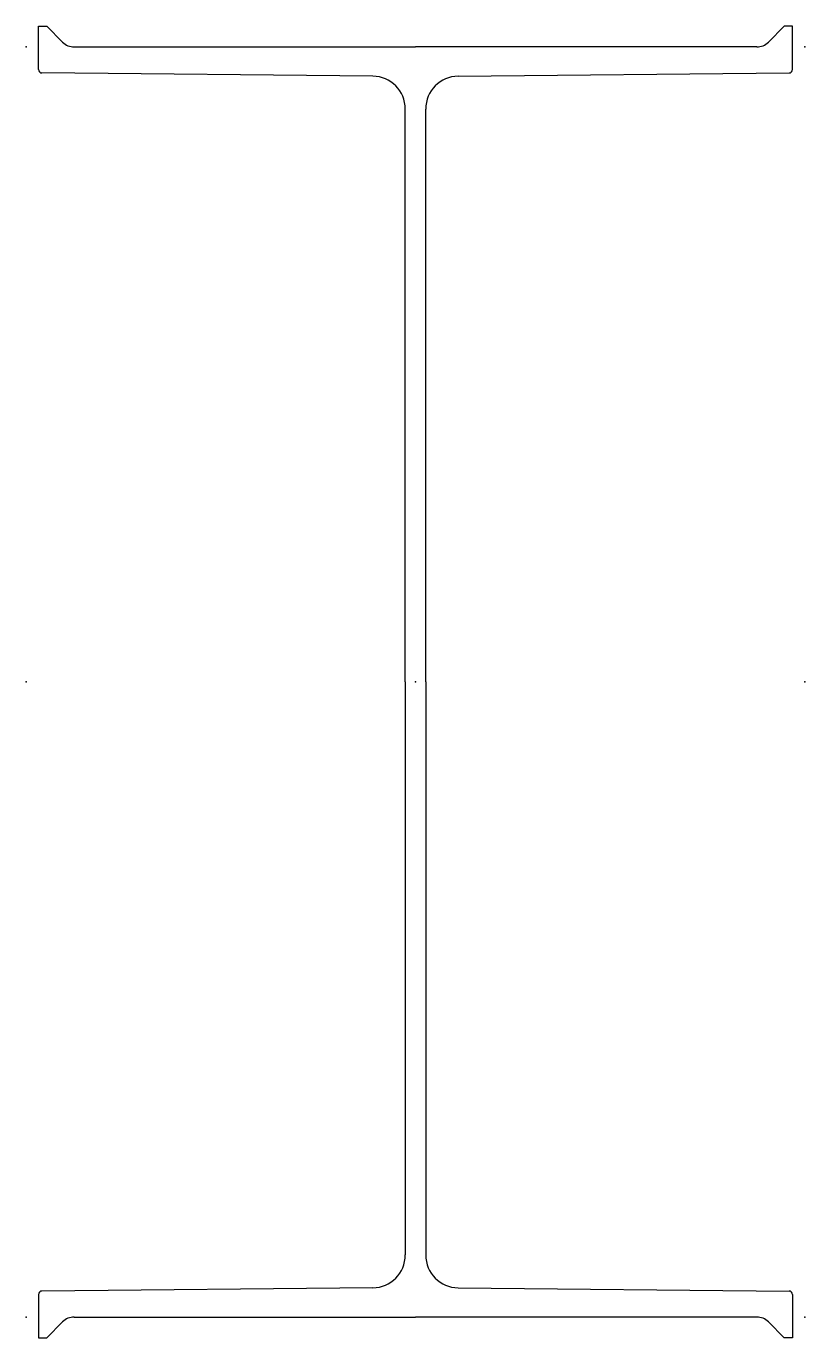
# Model space of a CAD drawing. Extents: x 0 to 475, y -400 to 400.
import ezdxf

# ---------------------------------------------------------------- set-up
doc = ezdxf.new("R2010")
doc.units = 0
doc.header["$MEASUREMENT"] = 0
doc.layers.get('0').update_dxf_attribs({"color": 5, "linetype": 'CONTINUOUS'})

msp = doc.modelspace()

# ---------------------------------------------------------------- linework, layer by layer
at = {"linetype": 'Continuous'}
for p, q in [((7.5, 373.65018), (7.5, 400.14999)), ((7.5, 400.14999), (12.5, 400.14999)), ((12.5, 400.14999), (22.22107, 390.42892)), ((462.5, 400.14999), (452.77893, 390.42892)), ((467.5, 400.14999), (462.5, 400.14999)), ((467.5, 373.65018), (467.5, 400.14999)), ((29.29214, 387.5), (237.5, 387.5)), ((445.70786, 387.5), (237.5, 387.5)), ((211.44933, 369.63733), (9.48007, 371.65027)), ((263.55069, 369.63733), (465.51993, 371.65027)), ((231.25, 0), (231.25, 349.63834)), ((243.75, 0), (243.75, 349.63834)), ((231.25, 0), (231.25, -349.63834)), ((243.75, 0), (243.75, -349.63834)), ((7.5, -373.65018), (7.5, -400.14999)), ((211.44933, -369.63733), (9.48007, -371.65027)), ((263.55069, -369.63733), (465.51993, -371.65027)), ((467.5, -373.65018), (467.5, -400.14999)), ((12.5, -400.14999), (22.22107, -390.42892)), ((29.29214, -387.5), (237.5, -387.5)), ((445.70786, -387.5), (237.5, -387.5)), ((462.5, -400.14999), (452.77893, -390.42892)), ((7.5, -400.14999), (12.5, -400.14999)), ((467.5, -400.14999), (462.5, -400.14999))]:
    msp.add_line(p, q, dxfattribs=at)
for centre, radius, start, end in [((29.29214, 397.5), 10, 225.00003, 270), ((445.70786, 397.5), 10, 270, 315), ((9.5, 373.65018), 2, 180, 269.42899), ((211.25, 349.63834), 20, 0, 89.42896), ((263.75, 349.63834), 20, 90.57099, 180), ((465.5, 373.65018), 2, 270.5709, 0), ((211.25, -349.63834), 20, 270.57104, 0), ((263.75, -349.63834), 20, 180, 269.42901), ((9.5, -373.65018), 2, 90.57101, 180), ((465.5, -373.65018), 2, 0, 89.4291), ((29.29214, -397.5), 10, 90, 134.99997), ((445.70786, -397.5), 10, 45, 90)]:
    msp.add_arc(centre, radius, start, end, dxfattribs=at)
for p in [(0, 387.5), (475, 387.5), (0, 0), (237.5, 0), (475, 0), (0, -387.5), (475, -387.5)]:
    msp.add_point(p, dxfattribs=at)

doc.saveas('drawing.dxf')
